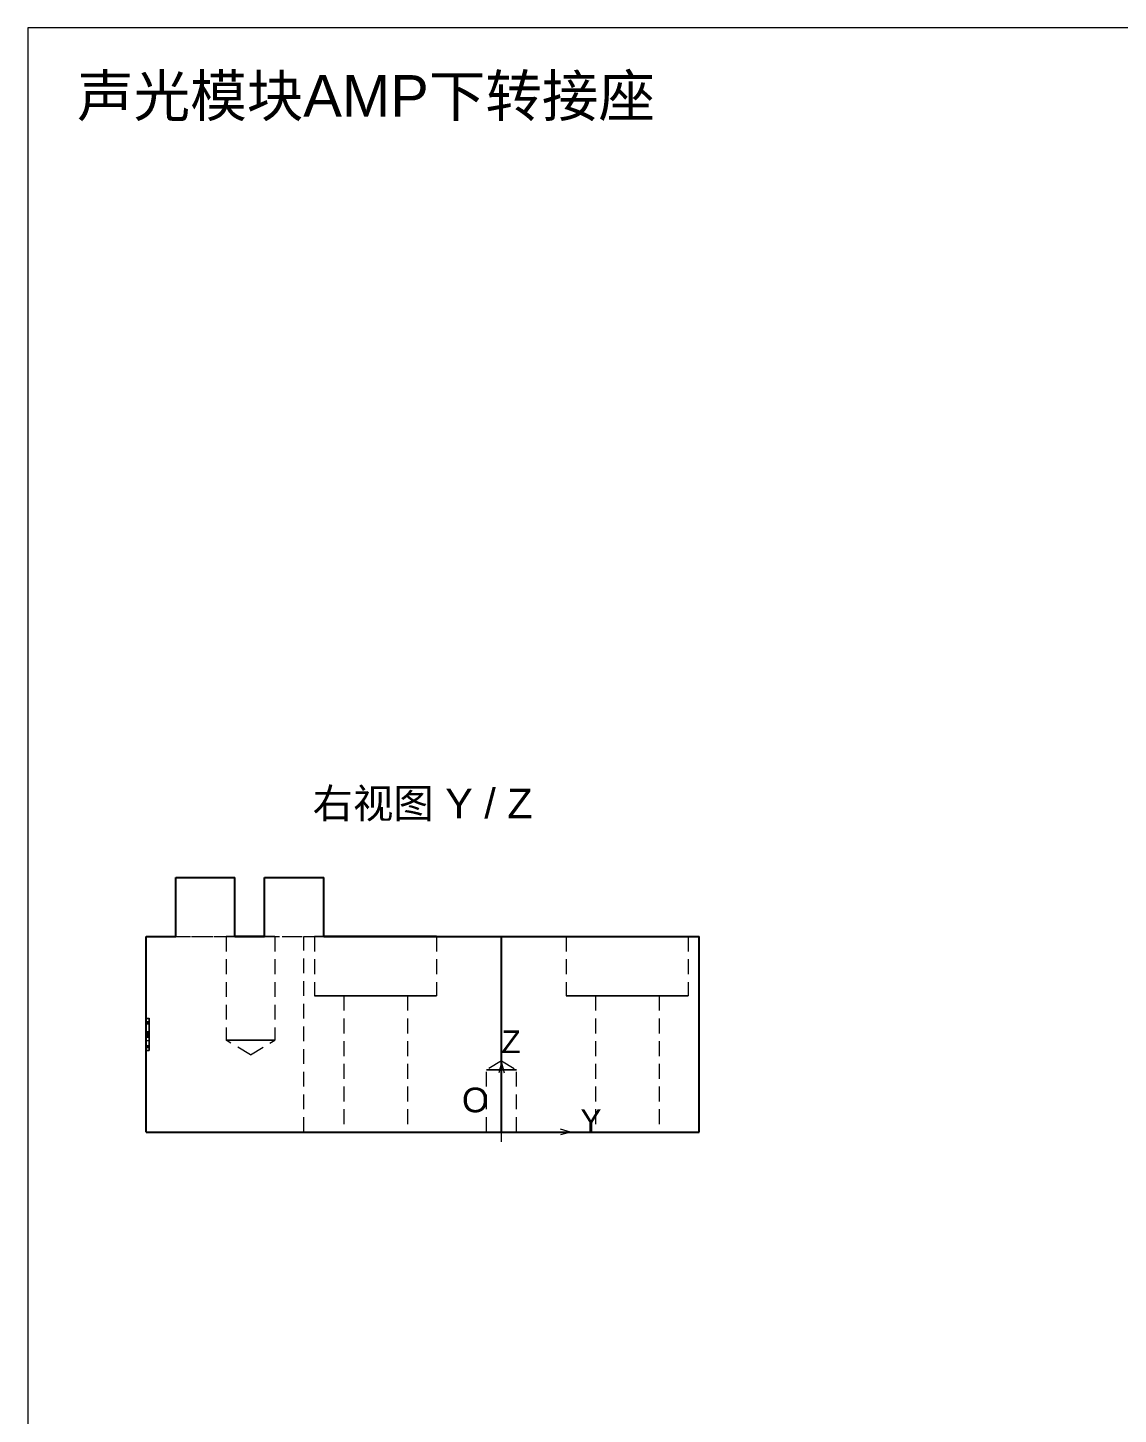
# Paper-space layout '01_三视图' of a CAD drawing. Header units: millimetres. Extents: x 8 to 450, y 8 to 289.
# Drawn here: x 8 to 118.5, y 148.5 to 289 of the extents above; entities that cross this region are included whole.
import ezdxf
from ezdxf.enums import TextEntityAlignment as Align

# ---------------------------------------------------------------- set-up
doc = ezdxf.new("R2010")
doc.units = ezdxf.units.MM
doc.linetypes.add('WP_HIDDEN', pattern=[2.3, 1.5, -0.8])
for name, color, linetype, lineweight in [('ANNOTATIONS', 7, 'CONTINUOUS', 18), ('HIDDEN', 7, 'WP_HIDDEN', 13), ('VISIBLE', 7, 'CONTINUOUS', 25)]:
    doc.layers.add(name, color=color, linetype=linetype, lineweight=lineweight)
doc.styles.add('CJK', font='Arial Unicode.ttf')

psp = doc.layouts.new('01_三视图')

# ---------------------------------------------------------------- linework, layer by layer
at = {"layer": 'ANNOTATIONS'}
for p, q in [((412, 289), (8, 289)), ((8, 289), (8, 8)), ((55.99, 184.1), (55.71, 183.1)), ((55.99, 177.1), (55.99, 184.1)), ((55.99, 184.1), (56.27, 183.1)), ((54.99, 177.1), (56.99, 177.1)), ((55.99, 176.1), (55.99, 178.1)), ((55.99, 177.1), (62.99, 177.1)), ((62.99, 177.1), (61.99, 177.38)), ((62.99, 177.1), (61.99, 176.82))]:
    psp.add_line(p, q, dxfattribs=at)
at = {"layer": 'HIDDEN'}
for points in [[(19.99, 196.9), (35.96, 196.9)], [(22.99, 196.9), (28.99, 196.9)], [(28.99, 196.9), (28.87, 196.9), (28.76, 196.9), (28.66, 196.9), (28.56, 196.9), (28.47, 196.9), (28.39, 196.9), (28.32, 196.9), (28.26, 196.9), (28.21, 196.9), (28.17, 196.9), (28.13, 196.9), (28.11, 196.9), (28.09, 196.9), (28.09, 196.9)], [(28.09, 196.9), (28.1, 196.9), (28.15, 196.9), (28.23, 196.9), (28.33, 196.9), (28.47, 196.9), (28.63, 196.9), (28.81, 196.9), (29.02, 196.9), (29.25, 196.9), (29.49, 196.9), (29.75, 196.9), (30.01, 196.9), (30.29, 196.9), (30.56, 196.9)], [(28.09, 196.9), (28.09, 186.4)], [(30.56, 196.9), (30.84, 196.9), (31.11, 196.9), (31.38, 196.9), (31.64, 196.9), (31.88, 196.9), (32.11, 196.9), (32.31, 196.9), (32.5, 196.9), (32.66, 196.9), (32.79, 196.9), (32.9, 196.9), (32.98, 196.9), (33.02, 196.9), (33.04, 196.9)], [(31.99, 196.9), (37.99, 196.9)], [(33.04, 196.9), (33.03, 196.9), (33.01, 196.9), (32.99, 196.9), (32.95, 196.9), (32.89, 196.9), (32.83, 196.9), (32.76, 196.9), (32.68, 196.9), (32.58, 196.9), (32.48, 196.9), (32.37, 196.9), (32.25, 196.9), (32.12, 196.9), (31.99, 196.9)], [(33.04, 196.9), (33.04, 186.4)], [(35.96, 177.1), (35.96, 196.9)], [(35.96, 196.9), (76.01, 196.9)], [(37.99, 196.9), (37.86, 196.9), (37.74, 196.9), (37.63, 196.9), (37.53, 196.9), (37.44, 196.9), (37.36, 196.9), (37.29, 196.9), (37.23, 196.9), (37.17, 196.9), (37.13, 196.9), (37.09, 196.9), (37.07, 196.9), (37.05, 196.9), (37.05, 196.9)], [(37.05, 196.9), (37.09, 196.9), (37.21, 196.9), (37.4, 196.9), (37.66, 196.9), (38, 196.9), (38.4, 196.9), (38.86, 196.9), (39.38, 196.9), (39.95, 196.9), (40.55, 196.9), (41.19, 196.9), (41.86, 196.9), (42.54, 196.9), (43.24, 196.9)], [(37.05, 196.9), (37.05, 190.9)], [(43.24, 196.9), (43.93, 196.9), (44.61, 196.9), (45.28, 196.9), (45.92, 196.9), (46.53, 196.9), (47.1, 196.9), (47.61, 196.9), (48.08, 196.9), (48.48, 196.9), (48.81, 196.9), (49.08, 196.9), (49.27, 196.9), (49.39, 196.9), (49.42, 196.9)], [(49.42, 196.9), (49.42, 190.9)], [(74.92, 196.9), (74.77, 196.9), (74.31, 196.9), (73.58, 196.9), (72.6, 196.9), (71.42, 196.9), (70.11, 196.9), (68.74, 196.9), (67.36, 196.9), (66.05, 196.9), (64.88, 196.9), (63.9, 196.9), (63.16, 196.9), (62.71, 196.9), (62.55, 196.9)], [(62.55, 196.9), (62.59, 196.9), (62.71, 196.9), (62.9, 196.9), (63.16, 196.9), (63.5, 196.9), (63.9, 196.9), (64.36, 196.9), (64.88, 196.9), (65.45, 196.9), (66.05, 196.9), (66.69, 196.9), (67.36, 196.9), (68.04, 196.9), (68.74, 196.9)], [(62.55, 196.9), (62.55, 190.9)], [(68.74, 196.9), (69.43, 196.9), (70.11, 196.9), (70.78, 196.9), (71.42, 196.9), (72.03, 196.9), (72.6, 196.9), (73.11, 196.9), (73.58, 196.9), (73.98, 196.9), (74.31, 196.9), (74.58, 196.9), (74.77, 196.9), (74.89, 196.9), (74.92, 196.9)], [(74.92, 196.9), (74.92, 190.9)], [(49.42, 190.9), (49.27, 190.9), (48.81, 190.9), (48.08, 190.9), (47.1, 190.9), (45.92, 190.9), (44.61, 190.9), (43.24, 190.9), (41.86, 190.9), (40.55, 190.9), (39.38, 190.9), (38.4, 190.9), (37.66, 190.9), (37.21, 190.9), (37.05, 190.9)], [(37.05, 190.9), (37.09, 190.9), (37.21, 190.9), (37.4, 190.9), (37.66, 190.9), (38, 190.9), (38.4, 190.9), (38.86, 190.9), (39.38, 190.9), (39.95, 190.9), (40.55, 190.9), (41.19, 190.9), (41.86, 190.9), (42.54, 190.9), (43.24, 190.9)], [(46.46, 190.9), (46.38, 190.9), (46.14, 190.9), (45.76, 190.9), (45.25, 190.9), (44.64, 190.9), (43.96, 190.9), (43.24, 190.9), (42.52, 190.9), (41.84, 190.9), (41.23, 190.9), (40.72, 190.9), (40.33, 190.9), (40.09, 190.9), (40.01, 190.9)], [(40.01, 190.9), (40.03, 190.9), (40.09, 190.9), (40.19, 190.9), (40.33, 190.9), (40.51, 190.9), (40.72, 190.9), (40.96, 190.9), (41.23, 190.9), (41.52, 190.9), (41.84, 190.9), (42.17, 190.9), (42.52, 190.9), (42.88, 190.9), (43.24, 190.9)], [(40.01, 190.9), (40.01, 177.1)], [(43.24, 190.9), (43.93, 190.9), (44.61, 190.9), (45.28, 190.9), (45.92, 190.9), (46.53, 190.9), (47.1, 190.9), (47.61, 190.9), (48.08, 190.9), (48.48, 190.9), (48.81, 190.9), (49.08, 190.9), (49.27, 190.9), (49.39, 190.9), (49.42, 190.9)], [(43.24, 190.9), (43.6, 190.9), (43.96, 190.9), (44.3, 190.9), (44.64, 190.9), (44.95, 190.9), (45.25, 190.9), (45.52, 190.9), (45.76, 190.9), (45.97, 190.9), (46.14, 190.9), (46.28, 190.9), (46.38, 190.9), (46.44, 190.9), (46.46, 190.9)], [(46.46, 190.9), (46.46, 177.1)], [(74.92, 190.9), (74.77, 190.9), (74.31, 190.9), (73.58, 190.9), (72.6, 190.9), (71.42, 190.9), (70.11, 190.9), (68.74, 190.9), (67.36, 190.9), (66.05, 190.9), (64.88, 190.9), (63.9, 190.9), (63.16, 190.9), (62.71, 190.9), (62.55, 190.9)], [(62.55, 190.9), (62.59, 190.9), (62.71, 190.9), (62.9, 190.9), (63.16, 190.9), (63.5, 190.9), (63.9, 190.9), (64.36, 190.9), (64.88, 190.9), (65.45, 190.9), (66.05, 190.9), (66.69, 190.9), (67.36, 190.9), (68.04, 190.9), (68.74, 190.9)], [(71.96, 190.9), (71.88, 190.9), (71.64, 190.9), (71.26, 190.9), (70.75, 190.9), (70.14, 190.9), (69.46, 190.9), (68.74, 190.9), (68.02, 190.9), (67.34, 190.9), (66.73, 190.9), (66.22, 190.9), (65.83, 190.9), (65.59, 190.9), (65.51, 190.9)], [(65.51, 190.9), (65.53, 190.9), (65.59, 190.9), (65.69, 190.9), (65.83, 190.9), (66.01, 190.9), (66.22, 190.9), (66.46, 190.9), (66.73, 190.9), (67.02, 190.9), (67.34, 190.9), (67.67, 190.9), (68.02, 190.9), (68.38, 190.9), (68.74, 190.9)], [(65.51, 190.9), (65.51, 177.1)], [(68.74, 190.9), (69.43, 190.9), (70.11, 190.9), (70.78, 190.9), (71.42, 190.9), (72.03, 190.9), (72.6, 190.9), (73.11, 190.9), (73.58, 190.9), (73.98, 190.9), (74.31, 190.9), (74.58, 190.9), (74.77, 190.9), (74.89, 190.9), (74.92, 190.9)], [(68.74, 190.9), (69.1, 190.9), (69.46, 190.9), (69.8, 190.9), (70.14, 190.9), (70.45, 190.9), (70.75, 190.9), (71.02, 190.9), (71.26, 190.9), (71.47, 190.9), (71.64, 190.9), (71.78, 190.9), (71.88, 190.9), (71.94, 190.9), (71.96, 190.9)], [(71.96, 190.9), (71.96, 177.1)], [(19.99, 188.44), (19.99, 188.53), (19.99, 188.6), (19.99, 188.64), (19.99, 188.65)], [(19.99, 188.65), (19.99, 188.62), (19.99, 188.54), (19.99, 188.4), (19.99, 188.2)], [(19.99, 188.65), (20.29, 188.65)], [(19.99, 188.61), (19.99, 188.6), (19.99, 188.56), (19.99, 188.5), (19.99, 188.42)], [(19.99, 188.5), (19.99, 188.58), (19.99, 188.61)], [(19.99, 188.36), (19.99, 188.47), (19.99, 188.55), (19.99, 188.59), (19.99, 188.61)], [(19.99, 188.61), (19.99, 188.59), (19.99, 188.55), (19.99, 188.47), (19.99, 188.37)], [(19.99, 188.61), (20.29, 188.61)], [(19.99, 188.59), (19.99, 185.4)], [(19.99, 188.59), (19.99, 186.37)], [(19.99, 186.34), (19.99, 188.59)], [(19.99, 188.5), (19.99, 188.57), (19.99, 188.59)], [(19.99, 188.59), (20.29, 188.59)], [(19.99, 188.21), (19.99, 188.38), (19.99, 188.5)], [(19.99, 188.2), (19.99, 188.37), (19.99, 188.5)], [(19.99, 187.85), (19.99, 188.03), (19.99, 188.19), (19.99, 188.32), (19.99, 188.44)], [(19.99, 188.42), (19.99, 188.31), (19.99, 188.19), (19.99, 188.05), (19.99, 187.89)], [(19.99, 188.37), (19.99, 188.1), (19.99, 187.78)], [(19.99, 187.77), (19.99, 188.1), (19.99, 188.36)], [(19.99, 188.29), (19.99, 188.28), (19.99, 188.25), (19.99, 188.2), (19.99, 188.13)], [(19.99, 188.29), (20.29, 188.29)], [(19.99, 187.98), (19.99, 188.11), (19.99, 188.21), (19.99, 188.27), (19.99, 188.29)], [(19.99, 188.28), (19.99, 188.27), (19.99, 188.22), (19.99, 188.14), (19.99, 188.02)], [(19.99, 188.28), (20.29, 188.28)], [(19.99, 188.05), (19.99, 188.15), (19.99, 188.23), (19.99, 188.27), (19.99, 188.28)], [(19.99, 188.28), (19.99, 188.28), (19.99, 188.25), (19.99, 188.2), (19.99, 188.14)], [(19.99, 188.28), (20.29, 188.28)], [(19.99, 188.14), (19.99, 188.2), (19.99, 188.25), (19.99, 188.28), (19.99, 188.28)], [(20.29, 188.65), (20.29, 188.64), (20.29, 188.6), (20.29, 188.53), (20.29, 188.44)], [(20.29, 188.2), (20.29, 188.4), (20.29, 188.54), (20.29, 188.62), (20.29, 188.65)], [(20.29, 188.42), (20.29, 188.5), (20.29, 188.56), (20.29, 188.59), (20.29, 188.61)], [(20.29, 188.61), (20.29, 188.58), (20.29, 188.5)], [(20.29, 188.37), (20.29, 188.47), (20.29, 188.55), (20.29, 188.59), (20.29, 188.61)], [(20.29, 188.61), (20.29, 188.59), (20.29, 188.55), (20.29, 188.47), (20.29, 188.36)], [(20.29, 188.59), (20.29, 185.4)], [(20.29, 188.59), (20.29, 186.34)], [(20.29, 186.37), (20.29, 188.59)], [(20.29, 188.59), (20.29, 188.57), (20.29, 188.5)], [(20.29, 188.5), (20.29, 188.38), (20.29, 188.21)], [(20.29, 188.5), (20.29, 188.37), (20.29, 188.2)], [(20.29, 188.44), (20.29, 188.32), (20.29, 188.19), (20.29, 188.03), (20.29, 187.85)], [(20.29, 187.89), (20.29, 188.05), (20.29, 188.19), (20.29, 188.32), (20.29, 188.42)], [(20.29, 187.78), (20.29, 188.1), (20.29, 188.37)], [(20.29, 188.36), (20.29, 188.1), (20.29, 187.77)], [(20.29, 188.13), (20.29, 188.2), (20.29, 188.25), (20.29, 188.28), (20.29, 188.29)], [(20.29, 188.29), (20.29, 188.27), (20.29, 188.21), (20.29, 188.11), (20.29, 187.98)], [(20.29, 188.02), (20.29, 188.14), (20.29, 188.22), (20.29, 188.27), (20.29, 188.28)], [(20.29, 188.28), (20.29, 188.27), (20.29, 188.23), (20.29, 188.15), (20.29, 188.05)], [(20.29, 188.14), (20.29, 188.2), (20.29, 188.25), (20.29, 188.28), (20.29, 188.28)], [(20.29, 188.28), (20.29, 188.28), (20.29, 188.25), (20.29, 188.2), (20.29, 188.14)], [(19.99, 188.26), (19.99, 188.12), (19.99, 187.96), (19.99, 187.6)], [(19.99, 188.26), (20.29, 188.26)], [(19.99, 187.65), (19.99, 188.26)], [(19.99, 187.25), (19.99, 188.22)], [(19.99, 188.22), (20.29, 188.22)], [(19.99, 188.22), (19.99, 188.21), (19.99, 188.17)], [(19.99, 187.73), (19.99, 187.99), (19.99, 188.21)], [(19.99, 187.78), (19.99, 188.2)], [(19.99, 188.2), (19.99, 187.94), (19.99, 187.65), (19.99, 187.31), (19.99, 186.96)], [(19.99, 188.17), (19.99, 188.11), (19.99, 188.01)], [(19.99, 188.14), (19.99, 187.97), (19.99, 187.78)], [(19.99, 187.8), (19.99, 187.98), (19.99, 188.14)], [(19.99, 188.13), (19.99, 188.04), (19.99, 187.93), (19.99, 187.81), (19.99, 187.68)], [(19.99, 185.4), (19.99, 188.12)], [(19.99, 188.12), (20.29, 188.12)], [(19.99, 185.4), (19.99, 188.07)], [(19.99, 188.07), (20.29, 188.07)], [(19.99, 186.98), (19.99, 187.3), (19.99, 187.6), (19.99, 187.86), (19.99, 187.96), (19.99, 188.05)], [(19.99, 188.02), (19.99, 187.94), (19.99, 187.84), (19.99, 187.59), (19.99, 187.3), (19.99, 186.98)], [(19.99, 188.01), (19.99, 187.88), (19.99, 187.73)], [(19.99, 186.95), (19.99, 187.26), (19.99, 187.54), (19.99, 187.79), (19.99, 187.98)], [(19.99, 187.89), (19.99, 187.69), (19.99, 187.47), (19.99, 187.23), (19.99, 186.98)], [(19.99, 186.99), (19.99, 187.44), (19.99, 187.85)], [(19.99, 187.43), (19.99, 187.59), (19.99, 187.8)], [(19.99, 187.78), (19.99, 187.57), (19.99, 187.39)], [(19.99, 187.39), (19.99, 187.78)], [(19.99, 187.78), (19.99, 187.58), (19.99, 187.43)], [(19.99, 187.39), (19.99, 187.57), (19.99, 187.77)], [(19.99, 186.98), (19.99, 187.19), (19.99, 187.39), (19.99, 187.57), (19.99, 187.73)], [(19.99, 187.73), (19.99, 187.57), (19.99, 187.45)], [(19.99, 187.68), (19.99, 187.36), (19.99, 187)], [(19.99, 186.71), (19.99, 187.65)], [(19.99, 187.6), (19.99, 186.71)], [(19.99, 187.45), (19.99, 187.35), (19.99, 187.29)], [(19.99, 187.28), (19.99, 187.29), (19.99, 187.32), (19.99, 187.36), (19.99, 187.43)], [(19.99, 187.43), (19.99, 187.36), (19.99, 187.32), (19.99, 187.29), (19.99, 187.28)], [(19.99, 187.39), (19.99, 187.24), (19.99, 187.13)], [(19.99, 187.13), (19.99, 187.24), (19.99, 187.39)], [(19.99, 187.1), (19.99, 187.23), (19.99, 187.39)], [(19.99, 187.29), (19.99, 187.26), (19.99, 187.25)], [(19.99, 187.28), (20.29, 187.28)], [(19.99, 187.25), (20.29, 187.25)], [(19.99, 187.13), (19.99, 187.09), (19.99, 187.02), (19.99, 186.94), (19.99, 186.85)], [(19.99, 186.82), (19.99, 186.92), (19.99, 187.01), (19.99, 187.08), (19.99, 187.13)], [(19.99, 187.13), (20.29, 187.13)], [(19.99, 186.81), (19.99, 186.91), (19.99, 186.99), (19.99, 187.05), (19.99, 187.1)], [(19.99, 187.1), (20.29, 187.1)], [(19.99, 187), (19.99, 186.72), (19.99, 186.46), (19.99, 186.24), (19.99, 186.05)], [(19.99, 186.13), (19.99, 186.54), (19.99, 186.99)], [(19.99, 186.98), (19.99, 186.6), (19.99, 186.25), (19.99, 185.94), (19.99, 185.8), (19.99, 185.68)], [(19.99, 186.07), (19.99, 186.27), (19.99, 186.48), (19.99, 186.72), (19.99, 186.98)], [(19.99, 185.93), (19.99, 186.02), (19.99, 186.12), (19.99, 186.36), (19.99, 186.65), (19.99, 186.98)], [(19.99, 186.98), (19.99, 186.65), (19.99, 186.36), (19.99, 186.12), (19.99, 186.02), (19.99, 185.93)], [(19.99, 186.96), (19.99, 186.55), (19.99, 186.16)], [(19.99, 186.96), (19.99, 186.95), (19.99, 186.92), (19.99, 186.86), (19.99, 186.78)], [(19.99, 186.96), (20.29, 186.96)], [(19.99, 186.78), (19.99, 186.86), (19.99, 186.92), (19.99, 186.95), (19.99, 186.96)], [(19.99, 186.04), (19.99, 186.23), (19.99, 186.44), (19.99, 186.69), (19.99, 186.95)], [(19.99, 185.78), (19.99, 186.88)], [(19.99, 186.88), (20.29, 186.88)], [(19.99, 186.88), (19.99, 186.86), (19.99, 186.82)], [(20.29, 187.6), (20.29, 187.79), (20.29, 187.96), (20.29, 188.12), (20.29, 188.26)], [(20.29, 188.26), (20.29, 187.65)], [(20.29, 188.22), (20.29, 187.25)], [(20.29, 188.17), (20.29, 188.21), (20.29, 188.22)], [(20.29, 188.21), (20.29, 187.99), (20.29, 187.73)], [(20.29, 188.2), (20.29, 187.78)], [(20.29, 186.96), (20.29, 187.33), (20.29, 187.67), (20.29, 187.95), (20.29, 188.2)], [(20.29, 188.01), (20.29, 188.11), (20.29, 188.17)], [(20.29, 187.78), (20.29, 187.97), (20.29, 188.14)], [(20.29, 188.14), (20.29, 187.98), (20.29, 187.8)], [(20.29, 187.68), (20.29, 187.81), (20.29, 187.93), (20.29, 188.04), (20.29, 188.13)], [(20.29, 185.4), (20.29, 188.12)], [(20.29, 185.4), (20.29, 188.07)], [(20.29, 188.05), (20.29, 187.97), (20.29, 187.88), (20.29, 187.77), (20.29, 187.64), (20.29, 187.5), (20.29, 187.34), (20.29, 187.17), (20.29, 186.98)], [(20.29, 186.98), (20.29, 187.17), (20.29, 187.34), (20.29, 187.49), (20.29, 187.63), (20.29, 187.76), (20.29, 187.86), (20.29, 187.95), (20.29, 188.02)], [(20.29, 187.73), (20.29, 187.88), (20.29, 188.01)], [(20.29, 187.98), (20.29, 187.8), (20.29, 187.57), (20.29, 187.29), (20.29, 186.95)], [(20.29, 186.98), (20.29, 187.25), (20.29, 187.49), (20.29, 187.7), (20.29, 187.89)], [(20.29, 187.85), (20.29, 187.45), (20.29, 186.99)], [(20.29, 187.8), (20.29, 187.59), (20.29, 187.43)], [(20.29, 187.39), (20.29, 187.57), (20.29, 187.78)], [(20.29, 187.78), (20.29, 187.39)], [(20.29, 187.43), (20.29, 187.58), (20.29, 187.78)], [(20.29, 187.77), (20.29, 187.57), (20.29, 187.39)], [(20.29, 187.73), (20.29, 187.58), (20.29, 187.4), (20.29, 187.2), (20.29, 186.98)], [(20.29, 187.45), (20.29, 187.57), (20.29, 187.73)], [(20.29, 187), (20.29, 187.36), (20.29, 187.68)], [(20.29, 187.65), (20.29, 186.71)], [(20.29, 186.71), (20.29, 187.6)], [(20.29, 187.29), (20.29, 187.35), (20.29, 187.45)], [(20.29, 187.43), (20.29, 187.36), (20.29, 187.32), (20.29, 187.29), (20.29, 187.28)], [(20.29, 187.28), (20.29, 187.29), (20.29, 187.32), (20.29, 187.36), (20.29, 187.43)], [(20.29, 187.39), (20.29, 187.24), (20.29, 187.13)], [(20.29, 187.13), (20.29, 187.24), (20.29, 187.39)], [(20.29, 187.39), (20.29, 187.23), (20.29, 187.1)], [(20.29, 187.25), (20.29, 187.26), (20.29, 187.29)], [(20.29, 187.13), (20.29, 187.01), (20.29, 186.82)], [(20.29, 186.85), (20.29, 186.94), (20.29, 187.02), (20.29, 187.09), (20.29, 187.13)], [(20.29, 187.1), (20.29, 186.99), (20.29, 186.81)], [(20.29, 186.05), (20.29, 186.23), (20.29, 186.45), (20.29, 186.71), (20.29, 187)], [(20.29, 186.99), (20.29, 186.54), (20.29, 186.13)], [(20.29, 186.98), (20.29, 186.71), (20.29, 186.47), (20.29, 186.26), (20.29, 186.07)], [(20.29, 185.68), (20.29, 185.79), (20.29, 185.91), (20.29, 186.05), (20.29, 186.2), (20.29, 186.37), (20.29, 186.56), (20.29, 186.76), (20.29, 186.98)], [(20.29, 186.98), (20.29, 186.79), (20.29, 186.62), (20.29, 186.46), (20.29, 186.32), (20.29, 186.2), (20.29, 186.09), (20.29, 186.01), (20.29, 185.93)], [(20.29, 185.93), (20.29, 186.01), (20.29, 186.1), (20.29, 186.2), (20.29, 186.32), (20.29, 186.46), (20.29, 186.62), (20.29, 186.79), (20.29, 186.98)], [(20.29, 186.16), (20.29, 186.55), (20.29, 186.96)], [(20.29, 186.78), (20.29, 186.86), (20.29, 186.92), (20.29, 186.95), (20.29, 186.96)], [(20.29, 186.96), (20.29, 186.95), (20.29, 186.92), (20.29, 186.86), (20.29, 186.78)], [(20.29, 186.95), (20.29, 186.68), (20.29, 186.44), (20.29, 186.22), (20.29, 186.04)], [(20.29, 186.88), (20.29, 185.78)], [(20.29, 186.82), (20.29, 186.86), (20.29, 186.88)], [(19.99, 186.85), (19.99, 186.61), (19.99, 186.33)], [(19.99, 186.32), (19.99, 186.59), (19.99, 186.82)], [(19.99, 186.82), (19.99, 186.75), (19.99, 186.64)], [(19.99, 186.33), (19.99, 186.59), (19.99, 186.81)], [(19.99, 186.78), (19.99, 186.57), (19.99, 186.31)], [(19.99, 186.32), (19.99, 186.58), (19.99, 186.78)], [(19.99, 186.76), (19.99, 186.36)], [(19.99, 186.76), (20.29, 186.76)], [(19.99, 186.71), (20.29, 186.71)], [(19.99, 186.64), (19.99, 186.5), (19.99, 186.33)], [(19.99, 185.4), (19.99, 186.37)], [(19.99, 186.37), (19.99, 186.22), (19.99, 186.08), (19.99, 185.96), (19.99, 185.86)], [(19.99, 186.37), (20.29, 186.37)], [(19.99, 186.36), (20.29, 186.36)], [(19.99, 185.86), (19.99, 185.95), (19.99, 186.06), (19.99, 186.19), (19.99, 186.34)], [(19.99, 186.33), (19.99, 186.13), (19.99, 185.94), (19.99, 185.78), (19.99, 185.63)], [(19.99, 185.91), (19.99, 186.11), (19.99, 186.33)], [(19.99, 186.33), (19.99, 186.19), (19.99, 186.06)], [(19.99, 185.63), (19.99, 185.78), (19.99, 185.94), (19.99, 186.32)], [(19.99, 186), (19.99, 186.32)], [(19.99, 186.31), (19.99, 186.06), (19.99, 185.85)], [(19.99, 186.16), (19.99, 185.98), (19.99, 185.82), (19.99, 185.69), (19.99, 185.57)], [(19.99, 185.55), (19.99, 185.66), (19.99, 185.79), (19.99, 185.95), (19.99, 186.13)], [(19.99, 185.54), (19.99, 185.64), (19.99, 185.77), (19.99, 185.91), (19.99, 186.07)], [(19.99, 186.06), (19.99, 185.96), (19.99, 185.88)], [(19.99, 186.05), (19.99, 185.9), (19.99, 185.79), (19.99, 185.73), (19.99, 185.71)], [(19.99, 185.71), (19.99, 185.73), (19.99, 185.79), (19.99, 185.9), (19.99, 186.04)], [(19.99, 185.76), (19.99, 185.86), (19.99, 186)], [(19.99, 185.67), (19.99, 185.69), (19.99, 185.74), (19.99, 185.82), (19.99, 185.93)], [(19.99, 185.93), (19.99, 185.82), (19.99, 185.74), (19.99, 185.69), (19.99, 185.67)], [(19.99, 185.62), (19.99, 185.74), (19.99, 185.91)], [(19.99, 185.88), (19.99, 185.83), (19.99, 185.8)], [(19.99, 185.86), (20.29, 185.86)], [(19.99, 185.85), (19.99, 185.77), (19.99, 185.72), (19.99, 185.68), (19.99, 185.67)], [(19.99, 185.8), (19.99, 185.78)], [(19.99, 185.78), (20.29, 185.78)], [(19.99, 185.67), (19.99, 185.69), (19.99, 185.76)], [(19.99, 185.71), (20.29, 185.71)], [(19.99, 185.68), (19.99, 185.54), (19.99, 185.43), (19.99, 185.37), (19.99, 185.35)], [(19.99, 185.67), (20.29, 185.67)], [(19.99, 185.63), (19.99, 185.51), (19.99, 185.42), (19.99, 185.37), (19.99, 185.35)], [(19.99, 185.35), (19.99, 185.37), (19.99, 185.42), (19.99, 185.51), (19.99, 185.63)], [(19.99, 185.46), (19.99, 185.52), (19.99, 185.62)], [(19.99, 185.57), (19.99, 185.47), (19.99, 185.4), (19.99, 185.36), (19.99, 185.35)], [(19.99, 185.35), (19.99, 185.36), (19.99, 185.4), (19.99, 185.46), (19.99, 185.55)], [(19.99, 185.35), (19.99, 185.36), (19.99, 185.4), (19.99, 185.46), (19.99, 185.54)], [(20.29, 186.33), (20.29, 186.61), (20.29, 186.85)], [(20.29, 186.82), (20.29, 186.59), (20.29, 186.32)], [(20.29, 186.64), (20.29, 186.75), (20.29, 186.82)], [(20.29, 186.81), (20.29, 186.59), (20.29, 186.33)], [(20.29, 186.31), (20.29, 186.57), (20.29, 186.78)], [(20.29, 186.78), (20.29, 186.58), (20.29, 186.32)], [(20.29, 186.76), (20.29, 186.36)], [(20.29, 186.33), (20.29, 186.5), (20.29, 186.64)], [(20.29, 185.4), (20.29, 186.37)], [(20.29, 185.86), (20.29, 185.96), (20.29, 186.08), (20.29, 186.22), (20.29, 186.37)], [(20.29, 186.34), (20.29, 186.19), (20.29, 186.06), (20.29, 185.95), (20.29, 185.86)], [(20.29, 185.63), (20.29, 185.78), (20.29, 185.94), (20.29, 186.13), (20.29, 186.33)], [(20.29, 186.33), (20.29, 186.11), (20.29, 185.91)], [(20.29, 186.06), (20.29, 186.19), (20.29, 186.33)], [(20.29, 186.32), (20.29, 186.12), (20.29, 185.94), (20.29, 185.78), (20.29, 185.63)], [(20.29, 186.32), (20.29, 186)], [(20.29, 185.85), (20.29, 186.06), (20.29, 186.31)], [(20.29, 185.57), (20.29, 185.69), (20.29, 185.82), (20.29, 185.98), (20.29, 186.16)], [(20.29, 186.13), (20.29, 185.95), (20.29, 185.79), (20.29, 185.66), (20.29, 185.55)], [(20.29, 186.07), (20.29, 185.91), (20.29, 185.77), (20.29, 185.64), (20.29, 185.54)], [(20.29, 185.88), (20.29, 185.96), (20.29, 186.06)], [(20.29, 185.71), (20.29, 185.73), (20.29, 185.79), (20.29, 185.9), (20.29, 186.05)], [(20.29, 186.04), (20.29, 185.9), (20.29, 185.79), (20.29, 185.73), (20.29, 185.71)], [(20.29, 186), (20.29, 185.86), (20.29, 185.76)], [(20.29, 185.93), (20.29, 185.82), (20.29, 185.74), (20.29, 185.69), (20.29, 185.67)], [(20.29, 185.67), (20.29, 185.69), (20.29, 185.74), (20.29, 185.82), (20.29, 185.93)], [(20.29, 185.91), (20.29, 185.74), (20.29, 185.62)], [(20.29, 185.8), (20.29, 185.83), (20.29, 185.88)], [(20.29, 185.67), (20.29, 185.68), (20.29, 185.72), (20.29, 185.77), (20.29, 185.85)], [(20.29, 185.78), (20.29, 185.8)], [(20.29, 185.76), (20.29, 185.69), (20.29, 185.67)], [(20.29, 185.35), (20.29, 185.37), (20.29, 185.43), (20.29, 185.54), (20.29, 185.68)], [(20.29, 185.63), (20.29, 185.51), (20.29, 185.42), (20.29, 185.37), (20.29, 185.35)], [(20.29, 185.35), (20.29, 185.37), (20.29, 185.42), (20.29, 185.51), (20.29, 185.63)], [(20.29, 185.62), (20.29, 185.52), (20.29, 185.46)], [(20.29, 185.35), (20.29, 185.36), (20.29, 185.4), (20.29, 185.47), (20.29, 185.57)], [(20.29, 185.55), (20.29, 185.46), (20.29, 185.4), (20.29, 185.36), (20.29, 185.35)], [(20.29, 185.54), (20.29, 185.46), (20.29, 185.4), (20.29, 185.36), (20.29, 185.35)], [(33.04, 186.4), (32.98, 186.4), (32.79, 186.4), (32.5, 186.4), (32.11, 186.4), (31.64, 186.4), (31.11, 186.4), (30.56, 186.4), (30.01, 186.4), (29.49, 186.4), (29.02, 186.4), (28.63, 186.4), (28.33, 186.4), (28.15, 186.4), (28.09, 186.4)], [(28.09, 186.4), (28.1, 186.4), (28.15, 186.4), (28.23, 186.4), (28.33, 186.4), (28.47, 186.4), (28.63, 186.4), (28.81, 186.4), (29.02, 186.4), (29.25, 186.4), (29.49, 186.4), (29.75, 186.4), (30.01, 186.4), (30.29, 186.4), (30.56, 186.4)], [(30.56, 184.91), (28.09, 186.4)], [(30.56, 186.4), (30.84, 186.4), (31.11, 186.4), (31.38, 186.4), (31.64, 186.4), (31.88, 186.4), (32.11, 186.4), (32.31, 186.4), (32.5, 186.4), (32.66, 186.4), (32.79, 186.4), (32.9, 186.4), (32.98, 186.4), (33.02, 186.4), (33.04, 186.4)], [(30.56, 184.91), (33.04, 186.4)], [(19.99, 185.4), (19.99, 185.42), (19.99, 185.46)], [(19.99, 185.4), (20.29, 185.4)], [(19.99, 185.35), (20.29, 185.35)], [(20.29, 185.46), (20.29, 185.42), (20.29, 185.4)], [(55.99, 184.31), (54.48, 183.4)], [(55.99, 184.31), (57.5, 183.4)], [(57.5, 183.4), (57.46, 183.4), (57.35, 183.4), (57.17, 183.4), (56.93, 183.4), (56.64, 183.4), (56.32, 183.4), (55.99, 183.4), (55.65, 183.4), (55.33, 183.4), (55.05, 183.4), (54.81, 183.4), (54.63, 183.4), (54.52, 183.4), (54.48, 183.4)], [(54.48, 183.4), (54.49, 183.4), (54.52, 183.4), (54.56, 183.4), (54.63, 183.4), (54.71, 183.4), (54.81, 183.4), (54.92, 183.4), (55.05, 183.4), (55.19, 183.4), (55.33, 183.4), (55.49, 183.4), (55.65, 183.4), (55.82, 183.4), (55.99, 183.4)], [(54.48, 177.1), (54.48, 183.4)], [(55.99, 183.4), (56.16, 183.4), (56.32, 183.4), (56.49, 183.4), (56.64, 183.4), (56.79, 183.4), (56.93, 183.4), (57.05, 183.4), (57.17, 183.4), (57.26, 183.4), (57.35, 183.4), (57.41, 183.4), (57.46, 183.4), (57.49, 183.4), (57.5, 183.4)], [(57.5, 177.1), (57.5, 183.4)], [(19.99, 177.1), (35.96, 177.1)], [(35.96, 177.1), (76.01, 177.1)], [(46.46, 177.1), (46.38, 177.1), (46.14, 177.1), (45.76, 177.1), (45.25, 177.1), (44.64, 177.1), (43.96, 177.1), (43.24, 177.1), (42.52, 177.1), (41.84, 177.1), (41.23, 177.1), (40.72, 177.1), (40.33, 177.1), (40.09, 177.1), (40.01, 177.1)], [(40.01, 177.1), (40.03, 177.1), (40.09, 177.1), (40.19, 177.1), (40.33, 177.1), (40.51, 177.1), (40.72, 177.1), (40.96, 177.1), (41.23, 177.1), (41.52, 177.1), (41.84, 177.1), (42.17, 177.1), (42.52, 177.1), (42.88, 177.1), (43.24, 177.1)], [(43.24, 177.1), (43.6, 177.1), (43.96, 177.1), (44.3, 177.1), (44.64, 177.1), (44.95, 177.1), (45.25, 177.1), (45.52, 177.1), (45.76, 177.1), (45.97, 177.1), (46.14, 177.1), (46.28, 177.1), (46.38, 177.1), (46.44, 177.1), (46.46, 177.1)], [(57.5, 177.1), (57.46, 177.1), (57.35, 177.1), (57.17, 177.1), (56.93, 177.1), (56.64, 177.1), (56.32, 177.1), (55.99, 177.1), (55.65, 177.1), (55.33, 177.1), (55.05, 177.1), (54.81, 177.1), (54.63, 177.1), (54.52, 177.1), (54.48, 177.1)], [(54.48, 177.1), (54.49, 177.1), (54.52, 177.1), (54.56, 177.1), (54.63, 177.1), (54.71, 177.1), (54.81, 177.1), (54.92, 177.1), (55.05, 177.1), (55.19, 177.1), (55.33, 177.1), (55.49, 177.1), (55.65, 177.1), (55.82, 177.1), (55.99, 177.1)], [(55.99, 177.1), (56.16, 177.1), (56.32, 177.1), (56.49, 177.1), (56.64, 177.1), (56.79, 177.1), (56.93, 177.1), (57.05, 177.1), (57.17, 177.1), (57.26, 177.1), (57.35, 177.1), (57.41, 177.1), (57.46, 177.1), (57.49, 177.1), (57.5, 177.1)], [(71.96, 177.1), (71.88, 177.1), (71.64, 177.1), (71.26, 177.1), (70.75, 177.1), (70.14, 177.1), (69.46, 177.1), (68.74, 177.1), (68.02, 177.1), (67.34, 177.1), (66.73, 177.1), (66.22, 177.1), (65.83, 177.1), (65.59, 177.1), (65.51, 177.1)], [(65.51, 177.1), (65.53, 177.1), (65.59, 177.1), (65.69, 177.1), (65.83, 177.1), (66.01, 177.1), (66.22, 177.1), (66.46, 177.1), (66.73, 177.1), (67.02, 177.1), (67.34, 177.1), (67.67, 177.1), (68.02, 177.1), (68.38, 177.1), (68.74, 177.1)], [(68.74, 177.1), (69.1, 177.1), (69.46, 177.1), (69.8, 177.1), (70.14, 177.1), (70.45, 177.1), (70.75, 177.1), (71.02, 177.1), (71.26, 177.1), (71.47, 177.1), (71.64, 177.1), (71.78, 177.1), (71.88, 177.1), (71.94, 177.1), (71.96, 177.1)]]:
    psp.add_lwpolyline(points, dxfattribs=at)
at = {"layer": 'VISIBLE'}
for points in [[(22.99, 202.9), (28.99, 202.9)], [(22.99, 196.9), (22.99, 202.9)], [(28.99, 196.9), (28.99, 202.9)], [(31.99, 202.9), (37.99, 202.9)], [(31.99, 196.9), (31.99, 202.9)], [(37.99, 196.9), (37.99, 202.9)], [(19.99, 196.9), (22.99, 196.9)], [(19.99, 177.1), (19.99, 196.9)], [(28.99, 196.9), (31.99, 196.9)], [(31.99, 196.9), (31.79, 196.9), (31.59, 196.9), (31.37, 196.9), (31.15, 196.9), (30.93, 196.9), (30.7, 196.9), (30.47, 196.9), (30.24, 196.9), (30.01, 196.9), (29.79, 196.9), (29.57, 196.9), (29.37, 196.9), (29.17, 196.9), (28.99, 196.9)], [(37.99, 196.9), (55.99, 196.9)], [(49.42, 196.9), (49.32, 196.9), (49.01, 196.9), (48.5, 196.9), (47.81, 196.9), (46.97, 196.9), (46, 196.9), (44.94, 196.9), (43.82, 196.9), (42.68, 196.9), (41.56, 196.9), (40.49, 196.9), (39.52, 196.9), (38.68, 196.9), (37.99, 196.9)], [(55.99, 196.9), (76.01, 196.9)], [(55.99, 177.1), (55.99, 196.9)], [(76.01, 177.1), (76.01, 196.9)], [(19.99, 177.1), (55.99, 177.1)], [(55.99, 177.1), (76.01, 177.1)]]:
    psp.add_lwpolyline(points, dxfattribs=at)

# ---------------------------------------------------------------- texts
at = {"layer": 'ANNOTATIONS', "style": 'CJK'}
for s, height, p in [('声光模块AMP下转接座', 4.2, (13, 280)), ('Z', 2.3, (55.99, 185.1)), ('O', 2.5, (51.99, 179.1)), ('Y', 2.3, (63.99, 177.1))]:
    psp.add_text(s, height=height, dxfattribs=at).set_placement(p)
psp.add_text('右视图 Y / Z', height=3, dxfattribs=at).set_placement((48, 208.9), align=Align.CENTER)

doc.saveas('drawing.dxf')
